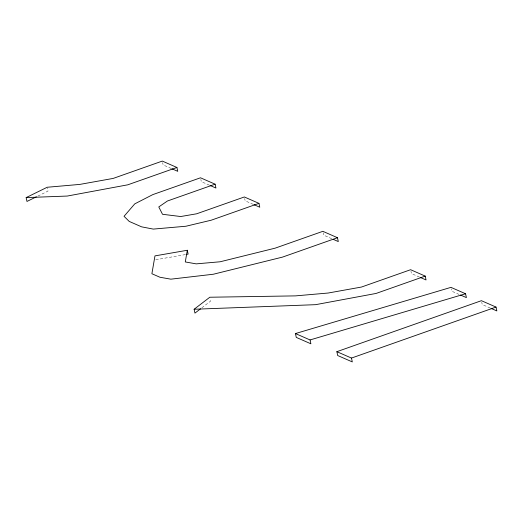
<?xml version="1.0" encoding="UTF-8"?>
<svg xmlns="http://www.w3.org/2000/svg" width="523" height="523" viewBox="0 0 523 523"><rect width="100%" height="100%" fill="white"/><g stroke="black" fill="none" stroke-linecap="round" stroke-linejoin="round"><path stroke-width="0.39" stroke-dasharray="2.62 1.96" d="M201.845 307.812L210.632 301.078L210.141 298.77M37.852 196.092L48.018 191.098L47.364 188.025M155.789 259.735L185.763 254.524M171.171 168.445L163.13 164.935L162.64 162.627M209.357 185.155L201.316 181.638L200.825 179.33M253.197 204.336L245.163 200.819L244.672 198.511M331.719 238.684L323.678 235.173L323.188 232.859M419.466 277.079L411.431 273.562L410.941 271.254M459.083 294.41L451.774 291.213L451.284 288.905M490.273 308.054L482.239 304.536L481.742 302.229"/><path stroke-width="0.78" d="M337.479 237.717L282.551 257.094L213.371 274.229L170.851 279.171L159.927 277.242L151.892 273.732L154.971 255.884L187.312 250.262L185.292 261.945L196.217 263.867L220.157 261.775L275.163 248.15L322.861 231.323L337.479 237.717L338.296 241.567L333.184 239.325M200.59 308.779L194.942 313.107L194.125 309.256L209.815 297.234L295.495 295.881L328.137 293.03L361.465 287.049L410.614 269.711L425.225 276.105L426.042 279.955L420.198 277.393M36.401 196.805L26.967 201.447L26.15 197.596L47.201 187.254L79.842 184.403L113.171 178.421L162.313 161.084L176.931 167.478L177.748 171.328L171.904 168.766M176.931 167.478L127.782 184.815L67.297 196.047L26.15 197.596M210.083 185.475L215.934 188.032L215.116 184.181L167.412 201.009L158.783 206.938L162.516 214.286L180.703 216.529L196.641 213.796L244.346 196.968L258.957 203.362L259.774 207.213L253.93 204.656M258.957 203.362L211.259 220.19L185.92 226.237L153.278 229.094L141.628 226.851L129.201 221.412L124.049 216.306L134.771 203.859L152.801 194.615L200.499 177.787L215.116 184.181M425.225 276.105L376.083 293.442L315.591 304.674L194.125 309.256M336.871 351.672L351.482 358.065L352.299 361.916L337.688 355.522L336.871 351.672L481.415 300.686L496.033 307.079L496.85 310.93L491.005 308.374M351.482 358.065L496.033 307.079M295.449 333.556L310.061 339.95L310.884 343.794L296.266 337.4L295.449 333.556L450.957 287.362L465.575 293.756L466.392 297.607L460.547 295.044M310.061 339.95L465.575 293.756M186.554 254.387L188.13 254.113L187.312 250.262"/></g></svg>
